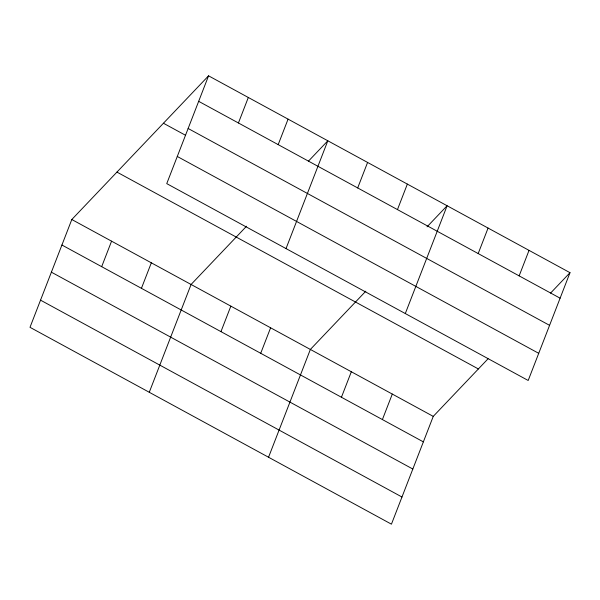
<?xml version="1.0" encoding="UTF-8"?>
<svg xmlns="http://www.w3.org/2000/svg" width="600" height="600" viewBox="0 0 600 600"><rect width="100%" height="100%" fill="white"/><g stroke="black" fill="none" stroke-linecap="round" stroke-linejoin="round"><path stroke-width="0.9" d="M208.56 75.825L166.748 183.623L528.188 380.483L570 272.685L208.56 75.825L71.812 219.517L30 327.315L391.44 524.175L433.252 416.377L488.07 358.778M101.677 266.67L111.57 241.17M141.435 288.322L151.328 262.822M238.425 122.985L248.317 97.477M149.273 392.28L191.085 284.475L246.548 226.208M278.183 144.637L288.075 119.137M220.958 331.635L230.85 306.135M286.02 248.587L327.832 140.79L308.407 161.205M260.715 353.288L270.608 327.788M357.697 187.942L367.59 162.442M268.553 457.237L310.365 349.44L365.82 291.173M397.463 209.603L407.347 184.102M341.438 397.252L351.33 371.752M405.3 313.553L447.112 205.755L427.05 226.83M382.403 419.565L392.295 394.065M478.185 253.567L488.07 228.067M519.143 275.88L529.035 250.373M550.567 293.1L570 272.685M198.667 101.325L560.107 298.185M188.13 128.483L549.577 325.343M163.433 123.24L185.34 135.172M177.278 156.465L538.725 353.325M116.94 172.095L478.38 368.955M71.812 219.517L433.252 416.377M61.92 245.017L423.368 441.877M51.39 272.175L412.83 469.035M40.537 300.157L401.978 497.018"/></g></svg>
